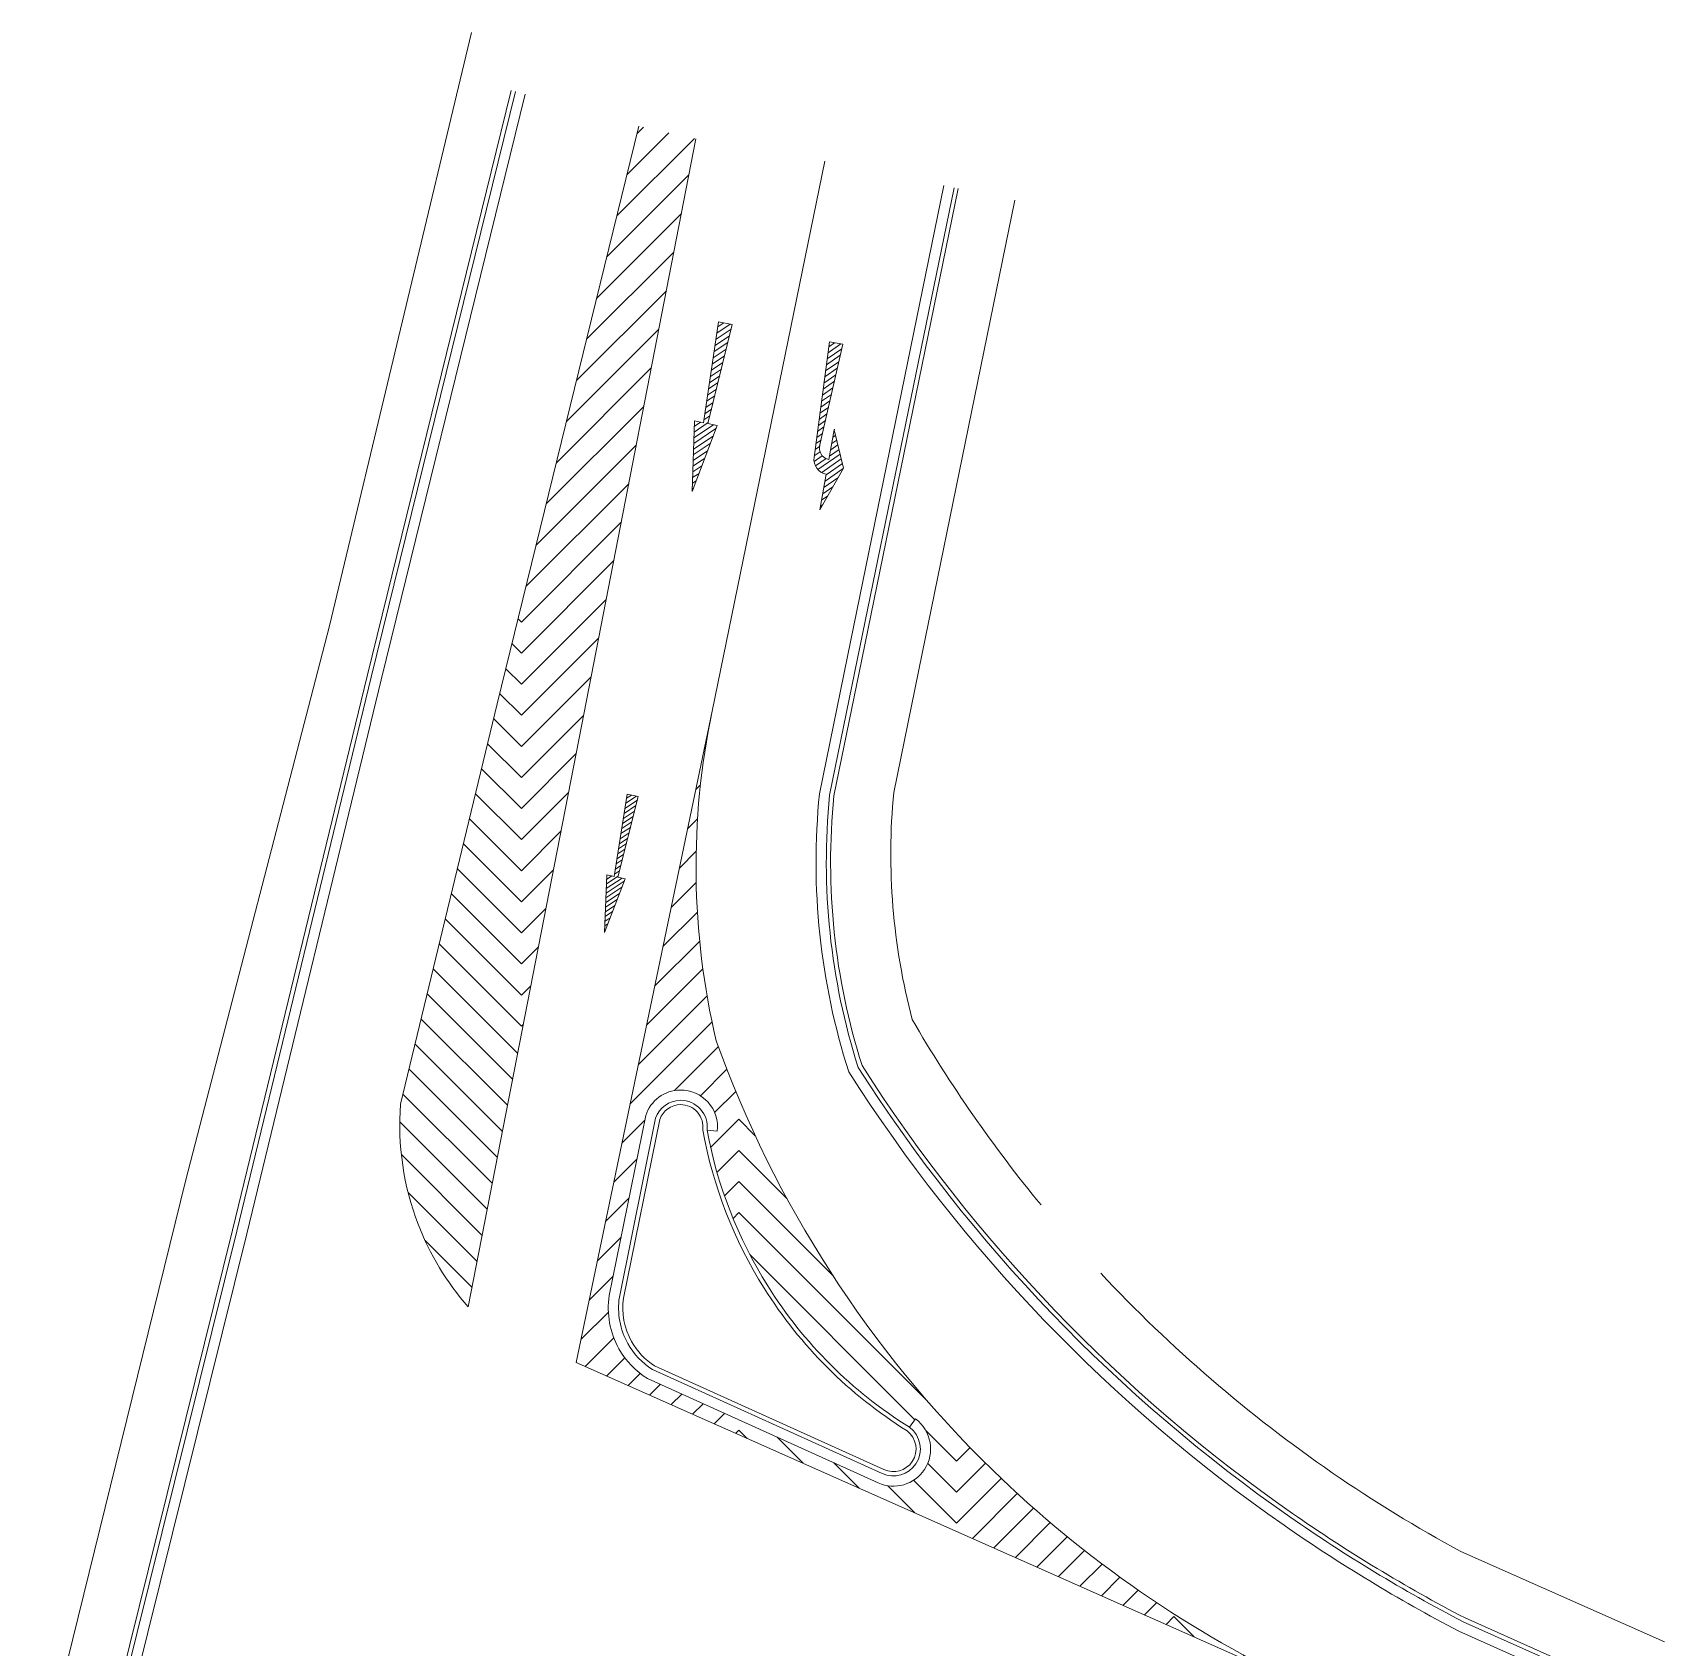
# Model space of a CAD drawing. Header units: metres. Extents: x -178 to 195, y -282 to 282.
# Drawn here: x -77.77 to -30.13, y 234.96 to 282.09 of the extents above; entities that cross this region are included whole.
import ezdxf

# ---------------------------------------------------------------- set-up
doc = ezdxf.new("R2010")
doc.units = ezdxf.units.M
doc.layers.add('ROAD_PAINT', color=12, linetype='Continuous', lineweight=0)
doc.layers.add('ROADS', color=5, linetype='Continuous', lineweight=0)
pattern_1 = [(45, (0, 0), (1.110223024625157e-16, 0.9071423681210248), [8.9802589, -8.9802589]), (135, (0, 0), (-1.110223024625157e-16, -0.9071423681210248), [8.9802589, -8.9802589])]

msp = doc.modelspace()

# ---------------------------------------------------------------- hatches: boundary and pattern name
at = {"layer": 'ROAD_PAINT', "linetype": 'Continuous', "lineweight": 0}
h = msp.add_hatch(dxfattribs=at)
h.set_pattern_fill('LT124 RAILW', color=2, scale=0.5, style=0)
h.set_pattern_definition(pattern_1)
edge = h.paths.add_edge_path(flags=0)
edge.add_line((-60.06880524847656, 279.3656603326089), (-64.20460524837836, 262.4958603312261))
edge.add_line((-64.20460524837836, 262.4958603312261), (-67.02710524848953, 250.8174603320658))
edge.add_arc((-59.01888202268484, 250.1975243728579), 8.0321827561278, 175.5734231844093, 201.0847386815387)
edge.add_arc((-59.0188820226848, 250.1975243728578), 8.032182756127796, 201.0847386815381, 221.2412524290354)
edge.add_line((-65.05860524823221, 244.9024603329599), (-61.74870524833386, 261.8432603320107))
edge.add_line((-61.74870524833386, 261.8432603320107), (-58.40280524839181, 278.996260331478))
edge.add_line((-58.40280524839181, 278.996260331478), (-60.06880524847656, 279.3656603326089))
h = msp.add_hatch(dxfattribs=at)
h.set_pattern_fill('LT124 RAILW', color=2, scale=0.5, style=0)
h.set_pattern_definition(pattern_1)
edge = h.paths.add_edge_path(flags=0)
edge.add_line((-57.93220524840581, 262.2866603322327), (-61.89860524842516, 243.2716603321023))
edge.add_line((-61.89860524842516, 243.2716603321023), (-40.57190524848556, 233.8070603334345))
edge.add_arc((-26.57672327322751, 263.912363348283), 33.19931306723726, 225.760315768355, 245.0674938111032, ccw=False)
edge.add_arc((-26.57672327322781, 263.9123633482828), 33.19931306723699, 199.8000674166894, 225.7603157683552, ccw=False)
edge.add_arc((-36.1538789355508, 257.7449928383076), 22.24684788042048, 168.2203243312785, 193.1958876690717, ccw=False)
edge = h.paths.add_edge_path(flags=0)
edge.add_line((-59.8709052484628, 250.4797603338957), (-60.93500524834235, 245.2285603317432))
edge.add_arc((-58.53697672607257, 244.8634660139074), 2.425661694164169, 171.3433264724511, 209.3007967052226)
edge.add_arc((-58.53697672607269, 244.8634660139073), 2.425661694163986, 209.3007967052217, 238.2131117864745)
edge.add_line((-59.81472140674089, 242.8016214063875), (-53.07940524850711, 239.7566603319719))
edge.add_arc((-52.63874186652016, 240.7505849885753), 1.087230628352728, 246.0895641885094, 326.4151571708157)
edge.add_arc((-52.63874186652014, 240.7505849885753), 1.087230628352698, 326.4151571708164, 413.5441032947952)
edge.add_line((-51.99270524825261, 241.6250603324734), (-52.17096640133832, 241.3837659867035))
edge.add_arc((-45.28894668273624, 252.4202391954948), 13.00638059936726, 212.1052351275777, 238.0535498730533, ccw=False)
edge.add_arc((-45.28894668273651, 252.4202391954945), 13.00638059936688, 190.4559746781816, 212.1052351275773, ccw=False)
edge.add_line((-58.07935171056703, 250.0598418730856), (-57.78150524843659, 250.0239603319205))
edge.add_arc((-58.84789620673073, 250.1524283714414), 1.074101351414205, 353.1306855176528, 450.6512808351816)
edge.add_arc((-58.84789620673079, 250.1524283714415), 1.074101351414119, 90.65128083517865, 162.2568998240643)

# ---------------------------------------------------------------- linework, layer by layer
at = {"layer": 'ROAD_PAINT', "color": 7, "linetype": 'Continuous', "lineweight": 0}
for p, q in [((-60.06880524847656, 279.3656603326089), (-64.20460524837836, 262.4958603312261)), ((-61.74870524833386, 261.8432603320107), (-58.40280524839181, 278.996260331478)), ((-57.93220524840581, 262.2866603322327), (-54.64380524834996, 278.3402603333816)), ((-64.20460524837836, 262.4958603312261), (-67.02710524848953, 250.8174603320658)), ((-65.05860524823221, 244.9024603329599), (-61.74870524833386, 261.8432603320107))]:
    msp.add_line(p, q, dxfattribs=at)
at = {"layer": 'ROAD_PAINT', "color": 2, "linetype": 'Continuous', "lineweight": 0}
for p, q in [((-57.74106335647308, 273.6506846563231), (-58.18511470784, 270.7049495211993)), ((-57.34294714026252, 273.5720360076716), (-58.05240930243655, 270.6787333049821)), ((-57.40196123404546, 273.5836943590232), (-57.79038951552886, 273.3234188072699)), ((-57.58963985363746, 273.6207706428083), (-57.76308691147401, 273.5045483417292)), ((-57.34294714026252, 273.5720360076716), (-57.74106335647308, 273.6506846563231)), ((-57.4712559939134, 273.0487689433496), (-57.87230265215326, 272.7800381499748)), ((-57.42347764972333, 273.2436129745647), (-57.84500004809841, 272.9611676844339)), ((-57.37570594080366, 273.438458316591), (-57.81769211958383, 273.1422892728111)), ((-54.5050551351341, 273.0690223421939), (-54.95455855412968, 269.6940782395345)), ((-54.11615536170947, 272.9990983227231), (-54.79160041067315, 270.0250327149278)), ((-54.1723643422954, 273.0092046743372), (-54.54777513507512, 272.7482122309798)), ((-54.35569169548688, 273.0421668571161), (-54.52422648709582, 272.9249952648483)), ((-54.11615536170947, 272.9990983227231), (-54.5050551351341, 273.0690223421939)), ((-57.56681268229329, 272.6590808809187), (-57.92690654945241, 272.4177857163277)), ((-57.5190343381032, 272.8539249121343), (-57.89960394539762, 272.5989152507866)), ((-54.18945689299688, 272.6764866575671), (-54.59486478397051, 272.3946514795046)), ((-54.14617765652081, 272.8669921305088), (-54.57131613599136, 272.5714345133734)), ((-57.71014239040375, 272.0745408411921), (-58.00881968607715, 271.8744050590323)), ((-57.66236937067324, 272.2693928184883), (-57.98151708202205, 272.0555345934912)), ((-57.61459102648328, 272.4642368497035), (-57.95421447796709, 272.2366641279498)), ((-54.31930640034994, 272.1049790512059), (-54.66549659918225, 271.8643065287603)), ((-54.27602068221108, 272.2954833587465), (-54.6419555982664, 272.0410842463665)), ((-54.23274144573526, 272.4859888316886), (-54.61840695028724, 272.2178672802352)), ((-57.80569907878376, 271.6848527787612), (-58.06343021864663, 271.5121539361961)), ((-57.75792073459376, 271.8796968099764), (-58.03612761459149, 271.6932834706548)), ((-54.40586370790101, 271.723974586985), (-54.71259389514127, 271.5107404610227)), ((-54.36258563682549, 271.9144735782634), (-54.68904524716162, 271.6875234948916)), ((-57.94902747608336, 271.1003193743045), (-58.14534204446034, 270.9687799141714)), ((-57.90125576716362, 271.2951647163304), (-58.11804075121603, 271.1499028133594)), ((-57.85347742297387, 271.490008747546), (-58.09073151189079, 271.3310310370076)), ((-54.53570673359117, 271.1524658152229), (-54.78322687575328, 270.9803890286156)), ((-54.49242749711514, 271.3429712881647), (-54.75968470943685, 271.1571732278846)), ((-54.44914942603977, 271.5334702794436), (-54.73613606145747, 271.3339562617535)), ((-58.51200524839078, 268.7012603320181), (-58.45052551864712, 270.7573819536333)), ((-58.51200524839078, 268.7012603320181), (-57.78699849162954, 270.6263008725477)), ((-57.89545861946561, 270.647727386062), (-58.46522572810984, 270.265935709716)), ((-58.04458416446339, 270.7106313118738), (-58.46025955797361, 270.4320981886343)), ((-58.2708092233793, 270.7218786428214), (-58.45529338783727, 270.5982606675529)), ((-58.18511470784, 270.7049495211993), (-58.45052551864712, 270.7573819536333)), ((-57.99680582027327, 270.9054753430893), (-58.17264464851517, 270.7876503797124)), ((-57.78699849162954, 270.6263008725477), (-58.05240930243655, 270.6787333049821)), ((-54.62227052280508, 270.7714625164025), (-54.83032417171199, 270.6268229608777)), ((-54.5789912863294, 270.9619679893444), (-54.80677552373247, 270.8036059947466)), ((-57.90364151108962, 270.3165804445764), (-58.47516339284183, 269.9336186979603)), ((-57.8216155574405, 270.5343728960618), (-58.47019058743535, 270.0997798660682)), ((-54.75211354849553, 270.1999537446408), (-54.90096246858636, 270.0964791755338)), ((-54.70883431201946, 270.3904592175822), (-54.87741498600744, 270.2732557277399)), ((-54.66554975928121, 270.5809570434611), (-54.85386633802811, 270.4500387616087)), ((-54.36455759857018, 270.5011044161056), (-54.52072124214565, 269.6325615893106)), ((-54.2923252592088, 270.1987761408261), (-54.43700004818459, 270.0981977694156)), ((-54.32518899657077, 270.336341105775), (-54.40403786538677, 270.2815251224986)), ((-54.35805921559582, 270.4739072361241), (-54.37107568258916, 270.4648524755808)), ((-54.09730524827319, 269.3824603315443), (-54.36455759857018, 270.5011044161056)), ((-58.14971937203711, 269.6632030901206), (-58.4900659168993, 269.4351458425566)), ((-58.06769341838805, 269.8809955416064), (-58.48509442230357, 269.6013003753937)), ((-57.98566746473881, 270.0987879930914), (-58.48012825216717, 269.7674628543122)), ((-54.95455855412968, 269.6940782395345), (-54.95765643539056, 269.61068073352)), ((-54.71577059638418, 269.7439779908764), (-54.9547860388502, 269.577819369901)), ((-54.78087435226351, 269.8591295928641), (-54.94805328288223, 269.7429119423959)), ((-54.79426750127797, 270.0102362439584), (-54.92450463490302, 269.9196949762649)), ((-54.60565622641843, 269.6601179103291), (-54.91465110977054, 269.4453036889859)), ((-54.19373521252253, 269.7860747643173), (-54.84014911319974, 269.3366857736871)), ((-54.78896752556183, 270.0377409899979), (-54.79699006020126, 269.9780124753573)), ((-54.79699006020126, 269.9780124753573), (-54.79421818830986, 269.9178085039617)), ((-54.79421818830986, 269.9178085039617), (-54.7807322664188, 269.8590638986793)), ((-54.7807322664188, 269.8590638986793), (-54.75697366019811, 269.8036780236537)), ((-54.75697366019811, 269.8036780236537), (-54.72370804135668, 269.7534211994818)), ((-54.72370804135668, 269.7534211994818), (-54.68199414472877, 269.7099223945499)), ((-54.68199414472877, 269.7099223945499), (-54.63318180428937, 269.6745685038888)), ((-54.63318180428937, 269.6745685038888), (-54.57884597112512, 269.648499176835)), ((-54.22659894988515, 269.923639729266), (-54.50292557918001, 269.7315365815872)), ((-54.25946268724691, 270.0612046942149), (-54.46996339638239, 269.9148639346701)), ((-58.31376595487593, 269.2276102410692), (-58.49999694636097, 269.10282751999)), ((-58.23174532568628, 269.4454106386356), (-58.49503208703558, 269.2689833636379)), ((-54.95765643539056, 269.61068073352), (-54.94489636598971, 269.5282125032759)), ((-54.94489636598971, 269.5282125032759), (-54.91673184829389, 269.4496590697425)), ((-54.91673184829389, 269.4496590697425), (-54.87419748250178, 269.3778628605596)), ((-54.87419748250178, 269.3778628605596), (-54.81882456110372, 269.3154344307738)), ((-54.81882456110372, 269.3154344307738), (-54.75262315611151, 269.2646288004981)), ((-54.09730524827319, 269.3824603315443), (-54.78410171563888, 268.1677057769537)), ((-54.59763766360845, 269.2047718387987), (-54.78410171563888, 268.1677057769537)), ((-54.75262315611151, 269.2646288004981), (-54.67799188651554, 269.2272890839335)), ((-54.16086499349776, 269.6485086339679), (-54.73103767391546, 269.2521227810815)), ((-54.67799188651554, 269.2272890839335), (-54.59763766360845, 269.2047718387987)), ((-54.10717399627531, 269.3650109067977), (-54.63477547577131, 268.9982206875935)), ((-54.12800125613587, 269.5109436690192), (-54.60181329297334, 269.1815480406767)), ((-54.57884597112512, 269.648499176835), (-54.52072124214565, 269.6325615893106)), ((-58.47781786217435, 268.7920253380991), (-58.50993461109302, 268.7705105082339)), ((-58.39579190852518, 269.0098177895841), (-58.50496311649727, 268.9366650410715)), ((-54.40602790741713, 268.8364228429932), (-54.70070100676638, 268.6315594997654)), ((-54.25660095184583, 269.1007168748954), (-54.66773765856906, 268.814893334511)), ((-54.70487533689629, 268.3078336137883), (-54.76662537236206, 268.2649047936003)), ((-54.55544838132545, 268.572127645691), (-54.7336631895647, 268.4482321466831)), ((-57.93220524840581, 262.2866603322327), (-61.89860524842516, 243.2716603321023)), ((-60.41121200517469, 259.863707630101), (-60.79070119441015, 257.4625103325278)), ((-60.08679849162341, 259.7972130354985), (-60.68256335655973, 257.4403454676602)), ((-60.1143073129781, 259.6884014503509), (-60.47669978288541, 259.4492923096479)), ((-60.13488738811549, 259.8070697509051), (-60.45336673896367, 259.5969389089892)), ((-60.28782132529552, 259.8384164110441), (-60.43003369504194, 259.7445855083304)), ((-60.08679849162341, 259.7972130354985), (-60.41121200517469, 259.863707630101)), ((-60.23466622285736, 259.212243912053), (-60.54670210505611, 259.0063644336511)), ((-60.19454478393364, 259.3709627220713), (-60.52337016937759, 259.1540056261005)), ((-60.15442334500991, 259.5296815320894), (-60.50003712545588, 259.3016522254418)), ((-60.35503053962857, 258.7360874819983), (-60.61670553547004, 258.5634311507624)), ((-60.31490910070482, 258.8948062920165), (-60.59337249154832, 258.7110777501036)), ((-60.27478766178106, 259.0535251020348), (-60.57003514897782, 258.8587178343099)), ((-60.47539055775106, 258.2599245368084), (-60.68670896588402, 258.1204978678736)), ((-60.43526911882739, 258.4186433468266), (-60.6633759219622, 258.2681444672149)), ((-60.39514767990364, 258.5773621568448), (-60.64003857939181, 258.415784551421)), ((-60.59574946763044, 257.7837669985105), (-60.75671128805472, 257.6775699918768)), ((-60.55563343559854, 257.9424869167719), (-60.73337935237625, 257.8252111843261)), ((-60.51551199667489, 258.1012057267901), (-60.71004090156251, 257.9728566754243)), ((-61.06910524849809, 255.82936033234), (-61.00697687011109, 257.5068400622628)), ((-61.06910524849809, 255.82936033234), (-60.4662876808589, 257.3960157379253)), ((-60.49507062451092, 257.3212019812949), (-61.02684898457327, 256.9703376812552)), ((-60.55466873573403, 257.4141310819813), (-61.02183109376175, 257.1058953723517)), ((-60.67599234547793, 257.4663293784741), (-61.01681209470698, 257.2414584703403)), ((-60.86053120320207, 257.476823294016), (-61.01179309565219, 257.3770215683288)), ((-60.79070119441015, 257.4625103325278), (-61.00697687011109, 257.5068400622628)), ((-60.63587090655413, 257.6250481884923), (-60.78004433197648, 257.5299233925354)), ((-60.4662876808589, 257.3960157379253), (-60.68256335655973, 257.4403454676602)), ((-60.69967563858934, 256.7894640242069), (-61.0419102803862, 256.5636549024244)), ((-60.63147396722992, 256.966710009903), (-61.03689128133136, 256.699218000413)), ((-60.5632722958704, 257.143955995599), (-61.03187339051991, 256.8347756915098)), ((-60.83607898130821, 256.4349720528149), (-61.05195257714437, 256.2925352215824)), ((-60.76787730994874, 256.612218038511), (-61.04693357808955, 256.428098319571)), ((-61.04067969673797, 255.9032275805918), (-61.06701276471399, 255.8858578496439)), ((-60.97247802537846, 256.0804735662878), (-61.06198946701066, 256.0214144324972)), ((-60.90427635401906, 256.2577195519837), (-61.05697046795579, 256.1569775304858)), ((-61.89860524842516, 243.2716603321023), (-40.57190524848556, 233.8070603334345))]:
    msp.add_line(p, q, dxfattribs=at)
at = {"layer": 'ROAD_PAINT', "color": 7, "linetype": 'Continuous', "lineweight": 0}
for centre, radius, start, end in [((-36.15387893555048, 257.7449928383076), 22.24684788042078, 168.2203243312788, 193.1958876690716), ((-26.57672327322737, 263.9123633482831), 33.19931306723748, 199.8000674166896, 225.760315768355), ((-59.01888202268459, 250.197524372858), 8.032182756128075, 175.5734231844099, 201.0847386815384), ((-59.01888202268459, 250.197524372858), 8.032182756128075, 201.0847386815384, 221.2412524290351), ((-26.57672327322737, 263.9123633482831), 33.19931306723748, 225.760315768355, 245.0674938111031)]:
    msp.add_arc(centre, radius, start, end, dxfattribs=at)
at = {"layer": 'ROAD_PAINT', "color": 2, "linetype": 'Continuous', "lineweight": 0}
msp.add_point((-54.36455759857018, 270.5011044161056), dxfattribs=at)
at = {"layer": 'ROADS', "color": 9, "linetype": 'Continuous', "lineweight": 0}
for p, q in [((-64.95310524816458, 282.09236033289), (-69.097905248389, 264.7783603323624)), ((-67.59450524830754, 263.203560332302), (-63.38520524829075, 280.3008603323251)), ((-51.16128451055195, 277.6269049991544), (-53.97690524844802, 263.8813603329472)), ((-51.79990524845925, 263.9662603321485), (-49.08864121829401, 277.2023472549794)), ((-69.097905248389, 264.7783603323624), (-73.30220524839388, 248.6068603317253)), ((-52.63043839294508, 259.9116906663398), (-51.79990524845925, 263.9662603321485)), ((-53.97690524844802, 263.8813603329472), (-54.79716624505274, 259.8769381410569)), ((-71.52080524833582, 247.0338603323326), (-67.59450524830754, 263.203560332302)), ((-59.8709052484628, 250.4797603338957), (-60.93500524834235, 245.2285603317432)), ((-57.78150524843659, 250.0239603319205), (-58.07935171056703, 250.0598418730856)), ((-73.30220524839388, 248.6068603317253), (-77.77030524850124, 230.4419603319839)), ((-76.01630524831853, 228.9085603333078), (-71.52080524833582, 247.0338603323326)), ((-59.81472140674089, 242.8016214063875), (-53.07940524850711, 239.7566603319719)), ((-51.99270524825261, 241.6250603324734), (-52.17096640133832, 241.3837659867035)), ((-36.06673424790113, 237.7533109498721), (-30.12270524847554, 235.1169603331946)), ((-36.1345114898853, 235.4340797798259), (-30.91780524823116, 233.1073603327386))]:
    msp.add_line(p, q, dxfattribs=at)
at = {"layer": 'ROADS', "color": 1, "linetype": 'Continuous', "lineweight": 0}
for p, q in [((-68.00734440194458, 263.3045023558289), (-63.79788246051045, 280.4024601281644)), ((-67.88592112146426, 263.274813525375), (-63.67650680985759, 280.3725778352704)), ((-50.86738696834128, 277.5667033822117), (-53.68300770623735, 263.8211587160044)), ((-50.74492965908683, 277.5416193751521), (-53.56055039698291, 263.796074708945)), ((-53.68300770623735, 263.8211587160044), (-54.500181055525, 259.8318100720315)), ((-53.56055039698291, 263.796074708945), (-54.3764302919742, 259.8130405637841)), ((-71.93355807803671, 247.135157864137), (-68.00734440194456, 263.3045023558289)), ((-71.81216018694786, 247.1053644724312), (-67.88592112146428, 263.2748135253749)), ((-59.5804221450649, 250.4027055216748), (-60.63947778925773, 245.1763987819937)), ((-59.45959033147383, 250.3695984940699), (-60.51631013908159, 245.1548188148926)), ((-76.42890223219484, 229.0104862162021), (-71.9335580780367, 247.135157864137)), ((-76.30755017811344, 228.9805080153513), (-71.81216018694785, 247.1053644724312)), ((-59.67272615867651, 243.06666027472), (-52.96915898207393, 240.0360525596641)), ((-59.61317769754545, 243.1769196363961), (-52.91715776772991, 240.1497239471672)), ((-36.00392137249465, 235.7043215454975), (-30.7956049138365, 233.3813440517328)), ((-35.94950082255667, 235.8169187126318), (-30.74468810783872, 233.4955039346469))]:
    msp.add_line(p, q, dxfattribs=at)
at = {"layer": 'ROADS', "color": 9, "linetype": 'Continuous', "lineweight": 0}
for centre, radius, start, end in [((-34.8453110090925, 257.8762459864037), 20.05191503209616, 174.2737504564921, 197.7712205320221), ((-33.60133367067375, 258.1261394145521), 19.11269263614966, 174.6394809681847, 194.6742205104007), ((-16.40009144811189, 274.0755595375579), 41.30475252897828, 210.2224479308803, 219.3763480221047), ((-14.51752182212828, 276.889727278593), 46.75323466711096, 212.5191420601308, 235.1521123735637), ((-58.84789620673072, 250.1524283714414), 1.074101351414203, 90.65128083518212, 162.2568998240612), ((-58.84789620673072, 250.1524283714414), 1.074101351414203, 353.1306855176542, 90.65128083518212), ((-16.40009144811189, 274.0755595375579), 41.30475252897828, 223.0445373920226, 235.4524462839655), ((-58.5369767260725, 244.8634660139075), 2.425661694164199, 171.3433264724523, 209.3007967052228), ((-58.5369767260725, 244.8634660139075), 2.425661694164199, 209.3007967052228, 238.2131117864729), ((-52.63874186652015, 240.7505849885753), 1.087230628352707, 326.4151571708161, 53.5441032947943), ((-52.63874186652015, 240.7505849885753), 1.087230628352751, 246.0895641885087, 326.4151571708161), ((-16.40009144811189, 274.0755595375579), 41.30475252897828, 235.4524462839655, 241.5667174554805), ((-14.51752182212828, 276.889727278593), 46.75323466711096, 235.1521123735637, 242.4602740692807)]:
    msp.add_arc(centre, radius, start, end, dxfattribs=at)
at = {"layer": 'ROADS', "color": 1, "linetype": 'Continuous', "lineweight": 0}
for centre, radius, start, end in [((-34.8453110090925, 257.8762459864037), 19.75191503209616, 174.3180481279142, 197.6588323208239), ((-34.8453110090925, 257.8762459864037), 19.62691503209616, 174.3368048176774, 197.6111303672427), ((-14.51752182212828, 276.889727278593), 46.45323466711096, 212.5671363336542, 235.1521123735637), ((-14.51752182212828, 276.889727278593), 46.32823466711096, 212.587382179444, 235.1521123735637), ((-58.84789620673072, 250.1524283714414), 0.7741013514142032, 90.65128083518195, 161.1365907230738), ((-58.84789620673072, 250.1524283714414), 0.6491013514142032, 90.65128083518206, 160.4535814516719), ((-58.84789620673072, 250.1524283714414), 0.7741013514142032, 353.1306855176536, 90.65128083518195), ((-58.84789620673072, 250.1524283714414), 0.6491013514142032, 351.525971468299, 90.65128083518206), ((-45.2889466827366, 252.4202391954944), 13.13138059936678, 190.3689374107547, 212.1052351275772), ((-45.2889466827366, 252.4202391954944), 13.00638059936678, 190.4559746781815, 212.1052351275773), ((-45.2889466827366, 252.4202391954944), 13.13138059936678, 212.1052351275772, 238.0310952600213), ((-45.2889466827366, 252.4202391954944), 13.00638059936678, 212.1052351275773, 238.0535498730539), ((-58.5369767260725, 244.8634660139075), 2.125661694164199, 171.5343390660275, 209.3007967052231), ((-58.5369767260725, 244.8634660139075), 2.000661694164199, 171.6263403078643, 209.3007967052226), ((-58.5369767260725, 244.8634660139075), 2.125661694164199, 209.3007967052231, 237.7032808981099), ((-58.5369767260725, 244.8634660139075), 2.000661694164199, 209.3007967052227, 237.4576728423157), ((-52.63874186652015, 240.7505849885753), 0.6622306283527067, 326.4151571708172, 53.13767467365829), ((-52.63874186652015, 240.7505849885753), 0.7872306283527506, 326.4151571708162, 53.54410329479486), ((-52.63874186652015, 240.7505849885753), 0.7872306283527067, 245.1830345920451, 326.4151571708159), ((-52.63874186652015, 240.7505849885753), 0.6622306283527067, 245.1388074561925, 326.4151571708168), ((-14.51752182212828, 276.889727278593), 46.45323466711096, 235.1521123735637, 242.4489798543714), ((-14.51752182212828, 276.889727278593), 46.32823466711096, 235.1521123735637, 242.4442415753153)]:
    msp.add_arc(centre, radius, start, end, dxfattribs=at)

doc.saveas('drawing.dxf')
